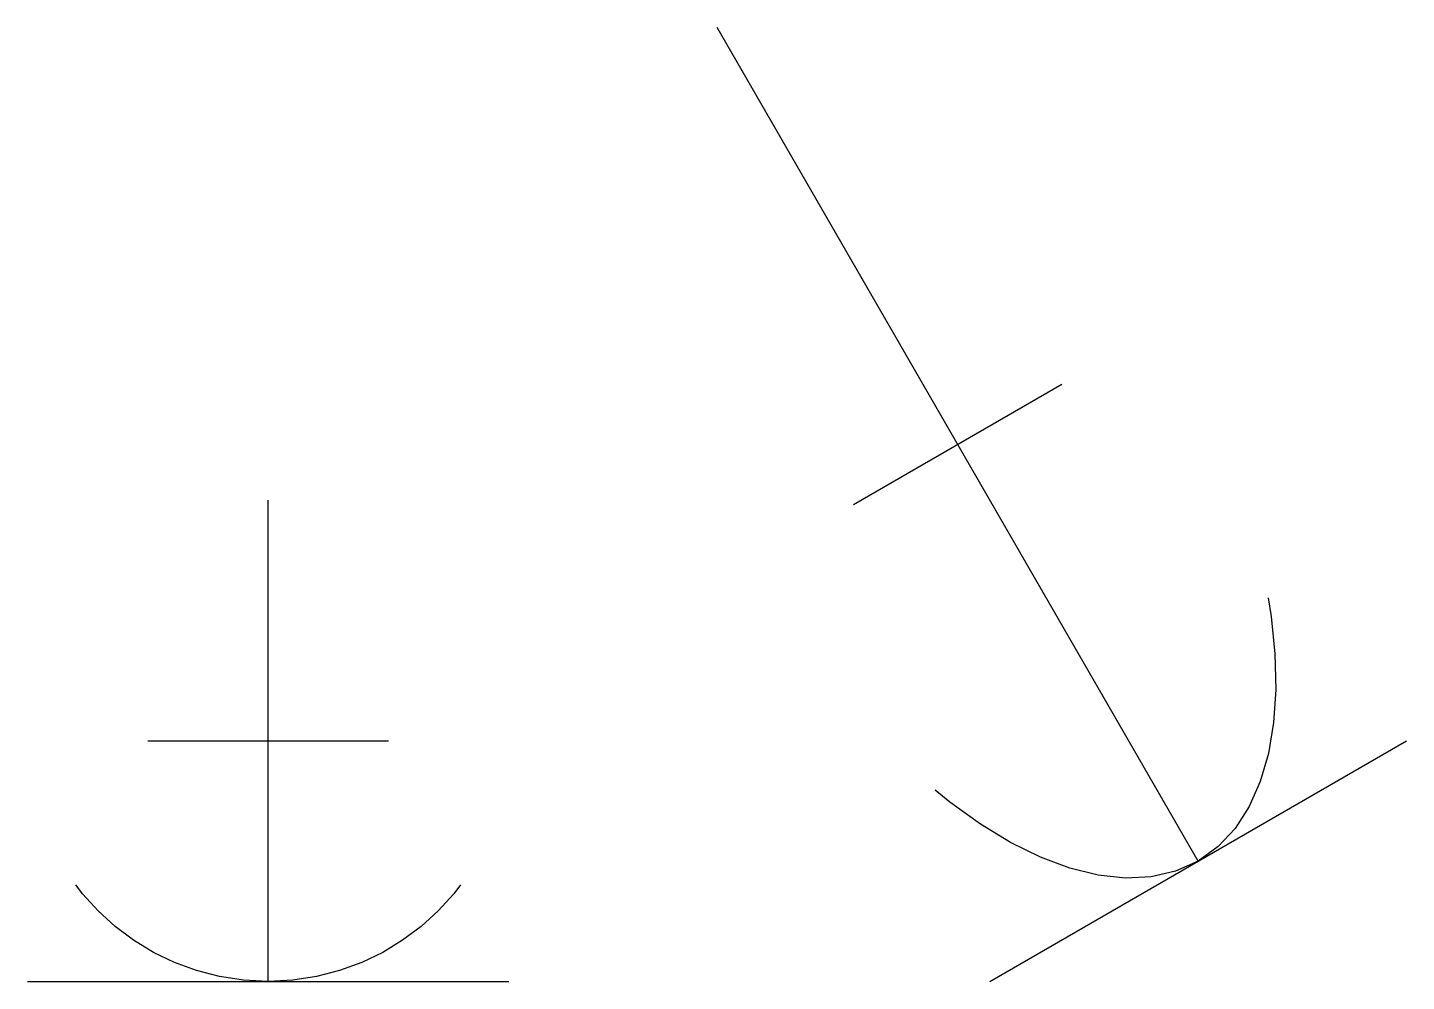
# Model space of a CAD drawing. Header units: metres. Extents: x 5 to 19.3, y 5 to 14.9.
import ezdxf
from ezdxf.xclip import XClip

# ---------------------------------------------------------------- set-up
doc = ezdxf.new("R2010")
doc.units = ezdxf.units.M
doc.header["$XCLIPFRAME"] = 0

# ---------------------------------------------------------------- blocks, each defined once
blk = doc.blocks.new('BaseBlock', base_point=(5, 5))
at = {"color": 3}
blk.add_line((7.5, 5), (7.5, 10), dxfattribs=at)
at = {"color": 1}
blk.add_line((5, 7.5), (10, 7.5), dxfattribs=at)
blk.add_lwpolyline([(5, 5), (10, 5), (10, 10), (5, 10)], close=True)
at = {"color": 5}
blk.add_circle((7.5, 7.5), 2.5, dxfattribs=at)

msp = doc.modelspace()

# ---------------------------------------------------------------- block references
ref = msp.add_blockref('BaseBlock', (15, 5), dxfattribs=dict(yscale=2, rotation=30))
XClip(ref).set_block_clipping_path([(5, 5), (10, 5), (7.5, 10)])
ref = msp.add_blockref('BaseBlock', (5, 5))
XClip(ref).set_block_clipping_path([(5, 5), (10, 5), (7.5, 10)])

doc.saveas('drawing.dxf')
